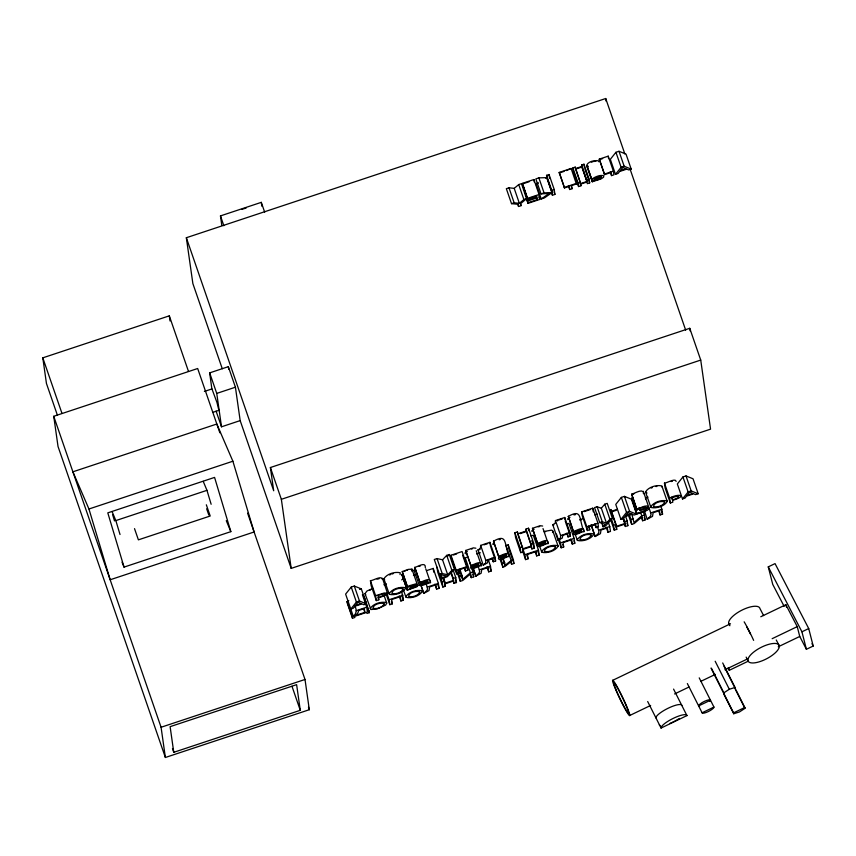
<?xml version="1.0" encoding="UTF-8"?>
<svg xmlns="http://www.w3.org/2000/svg" width="856" height="856" viewBox="0 0 856 856"><rect width="100%" height="100%" fill="white"/><g stroke="black" fill="none" stroke-linecap="round" stroke-linejoin="round"><path stroke-width="1.28" d="M557.62 520.951L557.62 520.395M211.914 389.277L209.667 372.874L228.338 366.668L235.421 387.212L240.172 420.606L291.19 568.384L710.555 429.156L700.732 360.076L689.754 328.297L270.389 467.526L273.695 490.766L186.341 237.733L605.716 98.515L624.837 153.898M204.391 391.438L211.946 388.924L216.985 402.534L218.869 410.281M354.534 605.673C357.209 609.162 356.695 615.079 352.223 616.555L352.469 618.257L354.833 617.476L354.673 616.341L366.817 612.308L366.978 613.442L369.343 612.65L363.928 595.979M384.141 595.648L386.73 603.138L385.66 605.085L376.993 609.012L370.905 609.525L364.998 593.657L366.978 591.004L372.906 588.34M370.166 608.637C372.959 603.737 381.155 601.276 386.495 602.603L386.73 603.138M389.084 593.786C391.888 588.885 400.073 586.424 405.412 587.751L405.648 588.286C402.834 593.176 394.659 595.648 389.309 594.31L383.916 578.806C386.709 573.905 394.894 571.444 400.244 572.771L400.052 574.579M405.776 596.814C408.58 591.913 416.765 589.452 422.115 590.779L422.34 591.314C419.536 596.204 411.351 598.676 406.012 597.338L403.625 590.565M541.559 551.735C544.352 546.834 552.537 544.373 557.887 545.7L558.112 546.235C555.309 551.125 547.123 553.607 541.784 552.259L539.398 545.497M577.169 539.911C579.961 535.011 588.147 532.55 593.497 533.887L593.732 534.412C590.918 539.301 582.733 541.784 577.393 540.436L575.446 534.925M645.52 491.954C648.313 487.064 656.499 484.603 661.848 485.93L667.252 501.434C664.438 506.324 656.252 508.806 650.913 507.458L645.52 491.954L647.018 493.056M650.688 506.934C653.481 502.033 661.667 499.583 667.017 500.91L667.252 501.434M544.288 531.437L551.425 530.153L552.719 530.731L552.516 532.539M662.009 487.075L662.073 486.465M598.708 161.72L598.59 160.853C594.802 159.965 588.072 161.42 586.638 165.315L592.288 181.772L601.287 178.818L603.587 177.192L603.758 175.833C596.974 173.201 581.363 185.763 601.533 177.064C600.184 180.648 593.636 179.482 592.288 181.772M382.471 578.26L387.575 593.582L385.136 595.444L378.534 597.937L378.801 599.778L376.308 600.602L371.14 585.622L370.434 580.7C372.788 580.807 381.551 575.296 382.118 579.009M644.054 493.816L643.156 493.003M655.953 717.927L656.22 716.847A14.424 3.456 -26.8 0 1 669.948 707.388A14.424 3.456 -26.8 0 1 681.847 705.451L681.836 705.494M659.388 724.797L659.398 724.754A14.424 3.456 -26.8 0 0 659.997 725.503M661.067 728.06L661.324 726.979A14.424 3.456 -26.8 0 1 675.063 717.521A14.424 3.456 -26.8 0 1 686.961 715.584L661.067 728.06L647.682 701.535M419.183 585.247L420.467 583.878L427.807 580.839L425.646 580.86L420.061 582.957L419.964 582.315C422.875 581.898 430.953 576.131 430.515 582.604L422.768 585.269L419.312 585.461L414.015 570.267L415.299 568.908M407.199 590.126C408.162 589.196 424.062 584.07 410.088 587.655L414.743 584.98L407.51 587.205L402.245 571.551L408.248 569.39L411.971 569.154L417.696 585.793L416.701 586.874L407.199 590.126L402.031 575.146L401.935 574.462L403.069 574.28M411.971 569.154L411.404 569.893M643.091 491.719C641.155 489.258 634.713 493.398 631.653 494.18L636.928 509.887C641.615 506.773 652.368 505.447 639.913 510.005L639.999 510.55L645.306 508.999A2.921 0.728 -19 0 1 646.601 509.053L645.638 510.401L640.866 512.23A11.759 2.91 -19 0 1 636.918 513.119L636.853 513.91L639.218 513.322L647.575 510.165L649.158 508.164L644.964 508.539L648.27 506.699C646.323 504.238 639.892 508.368 636.821 509.16L636.928 509.887M676.144 481.404C675.566 477.691 666.803 483.201 664.459 483.084L665.155 488.016L670.323 502.996L672.816 502.172L672.559 500.332C687.668 495.977 679.825 492.767 669.627 498.064L670.323 502.996M615.935 152.293L610.328 159.323L615.496 174.303L618.128 173.426L619.626 171.489L626.785 169.114L628.678 169.927L631.193 169.092L626.025 154.112L619.006 151.277L615.935 152.293L621.114 167.273L615.496 174.303M366.486 603.865L359.477 601.03L356.406 602.046L350.789 609.076L353.303 608.242L354.812 606.294L361.96 603.919L363.854 604.743L366.486 603.865L361.318 588.885L354.298 586.05L351.238 587.077L345.621 594.096L353.25 616.224M621.36 497.4L615.753 504.419L620.921 519.399L623.436 518.565L624.933 516.617L632.092 514.242L633.986 515.066L636.618 514.189L631.439 499.209L624.431 496.373L621.36 497.4L626.528 512.37L620.921 519.399M682.938 476.953L677.331 483.972L682.5 498.952L685.014 498.117L686.512 496.18L693.67 493.805L695.564 494.618L698.196 493.741L693.028 478.772L686.009 475.936L682.938 476.953L688.117 491.933L682.5 498.952M612.393 518.351L609.932 519.175L606.497 523.177L601.329 508.207L604.764 504.195L607.225 503.382L612.393 518.351L605.556 525.926L603.031 526.761L601.736 523.016M453.188 570.139L455.767 577.629L456.473 582.562L453.98 583.385L453.637 580.978L445.024 583.835L445.366 586.253L442.873 587.077L442.178 582.144L434.292 559.503L437.041 558.583L442.541 559.792L446.714 555.373L449.282 554.517L454.45 569.497L447.346 576.644L441.974 578.806L440.252 573.809M441.974 578.806L441.889 578.196L446.565 575.949L439.46 574.472L442.22 573.563L447.709 574.772L451.882 570.353L454.45 569.497M412.089 571.508L412.528 570.813L411.693 570.481M603.031 526.761L605.331 524.386L599.724 522.567L594.546 507.587L597.103 506.741L601.329 508.207M447.506 556.357L449.282 554.517M348.799 600.602L347.055 601.575L347.301 603.277L352.469 618.257M459.148 569.411L462.593 579.394L470.393 572.782L473.026 571.904L471.731 568.159M643.113 511.267L644.408 515.012L641.775 515.879L633.975 522.502L631.707 513.664M511.514 203.664L514.156 202.786L519.367 203.332L523.893 199.555L526.654 198.635L520.737 203.546L521.037 205.665L518.543 206.489L518.233 204.306L511.514 203.664L506.345 188.684L508.988 187.806L514.199 188.352L518.725 184.575L521.486 183.655L528.066 203.332L539.772 199.437L539.066 194.515L533.898 179.535L522.192 183.419L527.446 198.977L536.659 195.917L536.851 197.276L528.27 200.122L528.345 200.711L536.937 197.854L537.194 199.683L527.981 202.744M502.879 559.171L505.029 565.409L511.182 560.52L513.397 559.792L508.229 544.812L506.014 545.55L511.182 560.52M401.689 579.876L403.743 578.495M546.877 177.599L538.873 177.877L535.845 178.883L541.013 193.863L544.052 192.857L552.045 192.579L546.877 177.599L546.545 175.33L549.038 174.506L554.207 189.486L554.913 194.419L552.42 195.243L552.141 193.274L550.997 193.306L544.502 197.875L541.27 198.945L536.091 183.965L538.05 182.606M541.27 198.945L549.081 193.499L541.013 193.863M494.008 542.779L492.724 544.138L493.559 544.577M723.994 666.193L744.806 707.473L744.934 708.372L739.456 711.957L733.72 713.754L724.08 694.644L723.834 692.846L729.312 689.262L735.047 687.464L735.304 689.262M369.717 590.287L370.648 589.816M467.323 551.435L465.011 552.965L465.311 553.736M534.091 529.275L531.79 530.795L532.09 531.565M569.957 517.366L567.646 518.897L567.956 519.656M784.171 606.412L772.733 584.37L768.26 566.865L775.044 563.612L808.717 628.55L813.2 646.045L806.406 649.308L799.75 636.457L797.236 626.635L785.862 604.711L760.781 616.759M612.564 680.392L730.5 623.757M772.155 638.683L797.236 626.635M806.406 649.308L801.933 631.803L808.717 628.55M629.781 715.466L650.656 705.44M674.571 693.959L688.962 687.036M700.968 681.28L715.359 674.368M724.957 669.756L747.748 658.81M728.082 667.99L729.28 670.302L748.39 661.121M778.243 646.783L799.75 636.457M698.624 705.911L710.48 700.219M687.357 683.559L702.091 712.78L713.947 707.088L699.213 677.866M733.72 713.754L733.592 712.855L744.806 707.473M632.702 494.458L633.825 493.933M389.566 574.965L390.646 574.504M651.17 488.113L652.251 487.663M404.342 571.284L405.455 570.845M420.061 582.957L414.796 567.346C417.707 566.918 425.774 561.151 425.346 567.624M470.95 566.062L470.864 565.431C473.764 565.003 481.842 559.236 481.414 565.709C479.05 565.367 470.768 571.262 470.607 567.496C477.124 563.901 485.01 561.547 470.95 566.062L465.685 550.451L473.357 547.872L475.883 548.204M493.505 541.217C507.929 532.999 503.745 544.277 509.224 556.475C506.87 556.133 498.577 562.028 498.417 558.262C504.944 554.667 512.83 552.313 498.77 556.828L493.505 541.217L498.77 556.828M537.729 543.892L537.632 543.26C540.543 542.832 548.61 537.065 548.182 543.549C545.828 543.196 537.536 549.092 537.375 545.326C543.902 541.73 551.788 539.387 537.729 543.892L532.464 528.28L540.136 525.712L542.65 526.033M568.331 516.371C582.743 508.154 578.57 519.442 584.049 531.64C581.684 531.287 573.402 537.183 573.242 533.416C579.758 529.832 587.655 527.478 573.584 531.983L568.331 516.371L573.584 531.983M498.674 556.186C501.584 555.769 509.652 550.001 509.224 556.475M573.499 531.351C576.409 530.934 584.477 525.167 584.049 531.64M480.098 549.413L478.033 550.14L480.419 548.075L480.655 545.4L489.91 542.319L495.078 557.299L495.613 561.001L493.249 561.782L491.954 558.037M371.729 589.356L373.002 588.896M591.314 162.212L593.069 161.634M221.747 224.957L220.463 215.905L261.294 202.348L264.675 212.16M523.423 183.623L529.19 181.707M569.689 189.508L569.24 186.362L564.457 187.946L559.214 172.42L571.134 168.461L576.377 183.987L571.605 185.57L572.054 188.727L569.689 189.508L568.395 185.763M572.878 167.883L575.243 167.102L580.625 183.569L586.991 181.461L581.609 164.983L583.974 164.202L589.142 179.182L589.666 182.874L587.302 183.666L587.066 181.996L580.7 184.104L580.946 185.773L578.581 186.555L573.402 171.575L572.878 167.883L578.057 182.863L578.581 186.555M611.548 175.608L611.098 172.463L604.539 174.635L599.286 159.12L608.22 156.156L613.388 171.125L613.913 174.827L611.548 175.608L610.253 171.863M559.289 172.966L564.072 171.382M566.437 170.59L571.134 168.461M599.371 159.665L602.645 158.574M580.625 183.569L575.457 168.589L581.823 166.481L581.609 164.983M575.532 169.124L581.898 167.016L586.638 180.744M588.168 166.556L587.12 166.792L587.023 166.118L587.912 165.957M536.091 183.965L538.253 183.248M57.352 415.064L46.449 383.477L42.8 357.84L169.306 315.843L188.491 371.418M527.446 198.977L527.36 198.399L539.066 194.515M552.045 192.579L551.724 190.31L554.207 189.486M621.114 167.273L624.174 166.257L631.193 169.092M564.457 187.946L564.382 187.4L576.302 183.441L576.377 183.987M578.057 182.863L580.411 182.071M586.777 179.963L589.142 179.182M604.539 174.635L604.464 174.089L613.388 171.125M247.598 513.151L305.014 679.471L309.316 709.71L165.379 757.485L58.037 446.522L53.735 416.294L197.672 368.508L219.864 432.804M240.172 420.606L221.511 426.802L216.75 393.407L235.421 387.212M212.855 412.346L219.157 410.259M88.949 508.999L232.886 461.224L254.104 531.983L110.167 579.769L88.949 508.999L72.899 471.806L216.825 424.02L232.886 461.224M112.104 511.599L115.838 520.587L206.959 490.338L211.143 504.27M291.19 568.384L281.356 499.305L700.732 360.076M124.056 567.1L230.842 531.651L214.578 477.413L107.792 512.862L124.056 567.1L122.034 562.21M531.886 548.953L531.544 546.545L522.93 549.402L523.273 551.81L520.78 552.644L515.612 537.664L514.916 532.732L517.399 531.908L522.845 548.814L531.458 545.957L526.012 529.051L528.505 528.216L533.673 543.196L534.379 548.129L531.886 548.953L531.03 546.46M465.429 571.016L464.979 567.86L458.613 569.968L459.062 573.135L456.697 573.916L451.529 558.936L451.005 555.244L462.09 551.553L467.269 566.533L467.793 570.235L465.429 571.016L464.562 568.523M553.821 524.985L552.783 524.749L555.244 523.241L555.48 520.555L564.735 517.484L569.903 532.464L570.428 536.156L568.063 536.947L566.779 533.202M596.097 527.638L595.648 524.482L589.281 526.59L589.731 529.746L587.366 530.538L582.198 515.558L581.673 511.856L592.759 508.175L597.937 523.155L598.462 526.857L596.097 527.638L594.802 523.893M453.445 554.988L456.623 553.939M484.004 544.833L487.62 543.635M558.818 519.999L562.446 518.79M584.113 511.61L590.48 509.502M522.845 548.814L517.677 533.844L526.29 530.977L526.012 529.051M520.223 533.609L526.376 531.565M631.675 498.93L631.749 498.139A11.759 2.91 -19 0 0 632.894 497.935M359.563 589.463L361.318 588.885M383.937 584.787L386.409 583.963M427.005 570.481L433.211 568.427L438.379 583.407L439.075 588.34L436.592 589.163L434.869 584.167M466.969 557.213L465.225 557.802L470.393 572.782M476.632 554.014L480.344 552.773M530.838 536.017L533.309 535.193L538.478 550.173L539.173 555.105L536.691 555.929L535.396 552.184M566.447 524.193L568.919 523.38L574.087 538.349L574.793 543.282L572.3 544.106L570.577 539.12M594.674 514.82L597.156 513.996M648.013 497.111L645.542 497.935L645.563 498.952M623.371 517.816L624.944 523.498L616.331 526.354L611.152 511.374L617.304 509.331M612.468 511.546L616.16 510.326M376.308 600.602L375.602 595.68L384.258 592.973L387.64 593.24M520.78 552.644L520.084 547.712L522.577 546.888M531.191 544.031L533.673 543.196M626.528 512.37L629.599 511.353L636.618 514.189M688.117 491.933L691.177 490.916L698.196 493.741M456.697 573.916L456.173 570.214L467.269 566.533M493.249 561.782L492.789 558.604L487.963 560.209L487.439 562.916L483.212 565.12L485.587 563.055L485.823 560.37L495.078 557.299M568.063 536.947L567.614 533.77L562.788 535.375L562.264 538.082L558.026 540.275L560.413 538.21L560.648 535.535L569.903 532.464M587.366 530.538L586.842 526.836L597.937 523.155M599.724 522.567L602.271 521.721L606.497 523.177M672.474 499.776C679.675 498.449 681.793 493.805 672.195 497.807L672.474 499.776L671.618 497.272M356.257 610.67L366.71 607.193L362.398 594.717M402.705 595.252L403.401 600.174L400.908 601.008L400.298 596.664L391.684 599.521L392.294 603.865L389.812 604.689L389.106 599.767L402.705 595.252L401.411 591.507M436.592 589.163L435.971 584.819L429.659 586.916L429.027 590.565L423.709 593.433C424.758 591.86 428.695 590.576 427.219 587.109L438.379 583.407M442.178 582.144L444.66 581.32L443.376 577.575M442.787 577.008L444.938 583.257L453.552 580.389L453.273 578.463L455.767 577.629M473.026 571.904L473.721 576.837L471.249 577.661L470.693 573.745L462.786 580.464L460.271 581.299L459.565 576.377L462.047 575.553L459.886 569.304M490.477 566.116L491.173 571.038L488.69 571.862L488.07 567.517L481.757 569.615L481.125 573.263L475.808 576.142C476.856 574.569 480.794 573.274 479.317 569.818L490.477 566.116L488.316 559.867M536.691 555.929L536.07 551.585L527.457 554.442L528.077 558.786L525.584 559.621L524.878 554.688L538.478 550.173M572.3 544.106L571.68 539.762L563.066 542.618L563.687 546.973L561.194 547.797L560.498 542.865L574.087 538.349M609.761 526.504L610.467 531.437L607.974 532.261L607.353 527.917L601.04 530.014L600.42 533.663L595.102 536.541C596.14 534.968 600.077 533.673 598.612 530.217L609.761 526.504L608.038 521.518M622.868 517.837L625.019 524.075L616.406 526.943L616.748 529.35L614.266 530.174L613.559 525.252L616.053 524.418L610.884 509.448L611.152 511.374M624.666 521.561L627.159 520.737L625.436 515.74M644.408 515.012L645.114 519.934L642.631 520.758L642.075 516.842L634.168 523.572L631.653 524.407L630.958 519.474L633.429 518.65M661.859 509.213L662.565 514.146L660.072 514.97L659.452 510.625L653.139 512.723L652.518 516.371L647.2 519.239C648.238 517.666 652.186 516.382 650.71 512.915L661.859 509.213L660.565 505.468M513.397 559.792L513.921 563.483L511.588 564.265L511.193 561.504L504.976 566.458L502.836 567.175L502.312 563.473L504.644 562.692L502.921 557.705M364.838 612.372L355.647 615.421L357.862 613.003L358.685 610.456L364.303 608.595L364.838 612.372L363.543 608.627M369.107 610.959L367.331 611.548L366.71 607.193M624.505 523.99L625.362 526.494L627.855 525.67L627.159 520.737M165.379 757.485L161.078 727.258L305.014 679.471M173.768 752.306L300.274 710.309L296.625 684.661L170.119 726.658L173.768 752.306L172.463 748.519M419.13 566.308L420.478 565.88M406.621 570.438L407.595 570.139M391.92 574.055L393.161 573.67M579.908 519.624L583.375 518.65M579.994 520.181L581.245 519.795M544.384 532.004L545.636 531.619M574.012 514.916L575.542 514.606M538.146 526.815L539.676 526.504M499.187 539.751L500.311 539.483M471.367 548.985L472.491 548.717M671.051 481.532L672.452 481.222M377.025 579.138L379.037 578.774M402.031 575.146L403.272 574.879M655.899 486.55L656.894 486.39M593.807 161.442L595.883 161.313M413.437 575.285L415.652 575.232M545.828 178.337L546.973 178.294L551.713 192.022M414.85 570.706L414.015 570.267M384.644 579.694L383.916 578.806M365.726 594.546L364.998 593.657M417.696 585.793L414.903 585.772L417.022 584.466L415.93 583.846L409.393 585.718L407.413 586.531L407.51 587.205M811.98 643.691L813.2 646.045M768.26 566.865L801.933 631.803M763.606 615.592L759.989 608.616A17.398 6.334 -27.4 0 0 740.954 610.649A17.398 6.334 -27.4 0 0 729.558 624.827M776.253 639.988L779.27 645.798A17.398 6.334 -27.4 0 1 756.95 662.437A17.398 6.334 -27.4 0 1 754.618 651.363A17.398 6.334 -27.4 0 1 779.27 645.798M728.681 623.425L729.879 625.747M746.154 657.119L747.951 660.597M722.689 662.951L735.047 687.464M735.871 690.385L744.934 708.372M715.177 661.249L729.312 689.262M711.464 668.343L723.834 692.846M711.004 668.076L733.592 712.855M673.576 689.101L686.951 715.627M226.273 520.662L230.842 531.651M203.225 481.35L206.959 490.338M630.048 169.006L685.677 330.138M619.006 151.277L624.174 166.257M599.286 159.12L604.464 174.089M587.163 166.064L592.331 181.044M587.023 166.118L592.192 181.087M584.926 169.146L589.666 182.874M581.823 166.481L586.991 181.461M686.009 475.936L691.177 490.916M580.079 183.28L580.946 185.773M571.187 186.223L572.054 188.727M559.214 172.42L564.382 187.4M664.459 483.084L669.627 498.064M554.046 191.915L554.913 194.419M546.545 175.33L551.724 190.31M661.271 510.401L662.565 514.146M551.564 192.75L552.42 195.243M658.778 511.225L660.072 514.97M538.873 177.877L544.052 192.857M643.295 491.258L650.71 512.915M538.905 196.944L539.772 199.437M536.337 197.19L537.194 199.683M644.525 511.118L647.2 519.239M644.247 517.441L645.114 519.934M639.058 507.512L639.913 510.005M640.491 512.134L641.775 515.879M641.337 517.013L642.631 520.758M631.653 494.18L637.089 509.834M631.578 498.192L636.853 513.91M528.345 200.711L523.091 185.142L523.177 185.731M522.192 183.419L527.36 198.399M526.772 199.587L528.066 203.332M518.725 184.575L523.893 199.555M624.431 496.373L629.599 511.353M629.224 514.477L630.958 519.474M628.208 514.413L631.653 524.407M520.17 203.161L521.037 205.665M514.199 188.352L519.367 203.332M517.687 203.996L518.543 206.489M626.999 523.166L627.855 525.67M508.988 187.806L514.156 202.786M623.222 518.501L624.944 523.498M615.892 526.857L616.748 529.35M611.409 519.004L613.559 525.252M610.82 520.191L614.266 530.174M604.764 504.195L609.932 519.175M606.251 527.275L607.974 532.261M597.103 506.741L602.271 521.721M597.317 526.472L598.612 530.217M591.132 524.675L595.006 535.91M591.218 525.306L595.102 536.541M588.436 526.012L589.731 529.746M581.673 511.856L586.842 526.836M573.927 540.789L574.793 543.282M565.26 521.186L570.428 536.156M555.48 520.555L560.648 535.535M562.82 544.47L563.687 546.973M559.203 539.12L560.498 542.865M556.453 534.069L561.194 547.797M552.783 524.749L558.026 540.275M552.944 531.255L558.112 546.235M543.014 528.569L548.182 543.549M532.464 528.28L537.632 543.26M537.889 551.36L539.173 555.105M531.79 540.639L534.379 548.129M526.29 530.977L531.458 545.957M526.782 555.041L528.077 558.786M523.155 549.691L524.878 554.688M522.417 549.317L523.273 551.81M522.567 550.879L525.584 559.621M514.916 532.732L520.084 547.712M508.753 548.514L513.921 563.483M510.722 561.771L511.588 564.265M500.589 558.476L502.312 563.473M500.246 559.685L502.836 567.175M490.873 547.273L495.613 561.001M489.889 567.293L491.173 571.038M480.655 545.4L485.823 560.37M486.968 566.875L488.69 571.862M477.958 549.595L483.212 565.12M476.236 550.729L481.414 565.709M478.033 566.073L479.317 569.818M473.133 568.02L475.722 575.51M472.79 567.4L475.808 576.142M465.685 550.451L470.864 565.431M472.865 574.333L473.721 576.837M469.955 573.916L471.249 577.661M462.625 555.255L467.793 570.235M458.206 570.631L459.062 573.135M458.27 572.632L459.565 576.377M456.387 570.064L460.271 581.299M451.005 555.244L456.173 570.214M455.606 580.068L456.473 582.562M446.714 555.373L451.882 570.353M451.123 572.215L453.273 578.463M450.973 572.899L453.552 580.389M453.113 580.892L453.98 583.385M442.541 559.792L447.709 574.772M437.041 558.583L442.22 573.563M444.499 583.749L445.366 586.253M440.594 574.451L441.889 578.196M442.873 587.077L437.705 572.097L436.999 567.164M437.791 584.595L439.075 588.34M425.774 568.876L430.515 582.604M425.935 583.364L427.219 587.109M414.796 567.346L419.964 582.315M421.034 585.311L423.624 592.801M420.692 584.702L423.709 593.433M402.245 571.551L407.659 587.152M402.085 574.408L407.253 589.388M401.935 574.462L407.103 589.442M401.678 595.188L403.401 600.174M399.185 596.011L400.908 601.008M391.438 601.372L392.294 603.865M386.955 593.518L389.106 599.767M386.366 594.706L389.812 604.689M377.935 597.285L378.801 599.778M370.434 580.7L375.602 595.68M364.175 597.681L369.343 612.65M354.298 586.05L359.477 601.03M351.238 587.077L356.406 602.046M220.463 215.905L223.844 225.706M347.055 601.575L352.223 616.555M270.389 467.526L281.356 499.305M222.282 368.754L192.868 283.571L186.341 237.733M209.667 372.874L216.75 393.407M216.087 411.105L221.511 426.802M308.449 707.174L309.316 709.71M291.992 686.309L300.274 710.309M206.328 504.794L210.202 516.008L138.394 539.847L134.52 528.634M206.649 508.774L208.8 515.012M42.8 357.84L61.985 413.416M53.735 416.294L161.078 727.258M115.838 520.587L120.022 534.519M112.607 514.563L114.501 520.897M785.862 604.711L786.493 607.161M728.649 667.851L729.28 670.302M689.754 328.297L690.129 330.876M605.716 98.515L606.091 101.126M608.22 156.156L608.573 158.617M583.974 164.202L584.498 167.894M575.243 167.102L575.457 168.589M625.019 524.075L625.362 526.494M616.053 524.418L616.331 526.354M549.038 174.506L549.563 178.209M592.759 508.175L593.294 511.877M533.898 179.535L534.251 181.996M564.735 517.484L565.088 519.945M528.505 528.216L528.858 530.688M517.399 531.908L517.677 533.844M508.229 544.812L508.582 547.273M504.644 562.692L505.029 565.409M489.91 542.319L490.435 546.021M462.047 575.553L462.593 579.394M444.66 581.32L444.938 583.257M433.211 568.427L433.735 572.129M261.294 202.348L261.84 206.221M228.338 366.668L228.702 369.236M169.306 315.843L170.034 320.968M699.534 706.35A6.591 1.584 -26.8 0 1 704.317 701.417A6.591 1.584 -26.8 0 1 709.806 701.428M713.947 707.088A6.591 1.584 -26.8 0 1 708.254 711.582A6.591 1.584 -26.8 0 1 702.091 712.78M679.375 718.462A14.424 3.456 -26.8 0 1 669.617 723.566M744.153 621.831A19.656 1.541 64.3 0 1 753.633 640.363M746.56 626.613A16.853 1.316 64.3 0 1 750.305 633.825M241.991 209.335A16.499 4.087 -19 0 1 246.068 208.126M384.141 603.994C382.514 607.567 376.512 609.44 372.916 608.199C373.419 604.197 380.535 602.346 383.97 603.566L384.141 603.994M403.058 589.142C401.432 592.716 395.429 594.588 391.834 593.347C392.337 589.356 399.452 587.494 402.887 588.714L403.058 589.142M419.75 592.17C418.124 595.744 412.121 597.616 408.537 596.375C409.029 592.373 416.144 590.522 419.59 591.742L419.75 592.17M555.523 547.102C553.907 550.676 547.894 552.537 544.309 551.296C544.812 547.305 551.917 545.443 555.362 546.674L555.523 547.102M591.143 535.278C589.517 538.852 583.503 540.714 579.919 539.473C580.422 535.481 587.537 533.62 590.972 534.85L591.143 535.278M664.663 502.301C663.036 505.875 657.023 507.736 653.438 506.506C653.941 502.504 661.057 500.642 664.491 501.873L664.663 502.301M594.203 178.551L601.468 176.593L598.237 176.604L594.203 178.551M385.05 594.118L383.424 595.573L378.459 597.381L378.181 595.412L383.595 593.807L385.05 594.118M421.74 584.092L422.372 584.648L425.443 583.771L428.043 582.476L427.893 581.449L421.74 584.092M472.63 567.196L473.261 567.753L476.332 566.875L478.932 565.581L478.782 564.553L472.63 567.196M500.45 557.962L501.081 558.519L504.152 557.641L506.741 556.347L506.602 555.319L500.45 557.962M539.408 545.037L540.04 545.593L543.111 544.705L545.7 543.41L545.561 542.394L539.408 545.037M575.275 533.128L575.895 533.684L578.966 532.796L581.566 531.512L581.427 530.485L575.275 533.128M357.969 602.228L355.422 605.513L361.189 603.598L357.969 602.228M628.101 512.551L625.543 515.836L631.321 513.921L628.101 512.551M689.679 492.114L687.133 495.389L692.9 493.473L689.679 492.114M622.804 167.412L620.236 170.697L626.014 168.782L622.804 167.412M615.689 688.898A16.853 1.316 64.3 0 0 628.208 713.037A16.853 1.316 64.3 0 0 619.616 691.851A16.853 1.316 64.3 0 0 615.689 688.898M614.779 687.4A19.656 1.541 64.3 0 0 629.385 715.552A19.656 1.541 64.3 0 0 619.359 690.846A19.656 1.541 64.3 0 0 614.779 687.4"/></g></svg>
